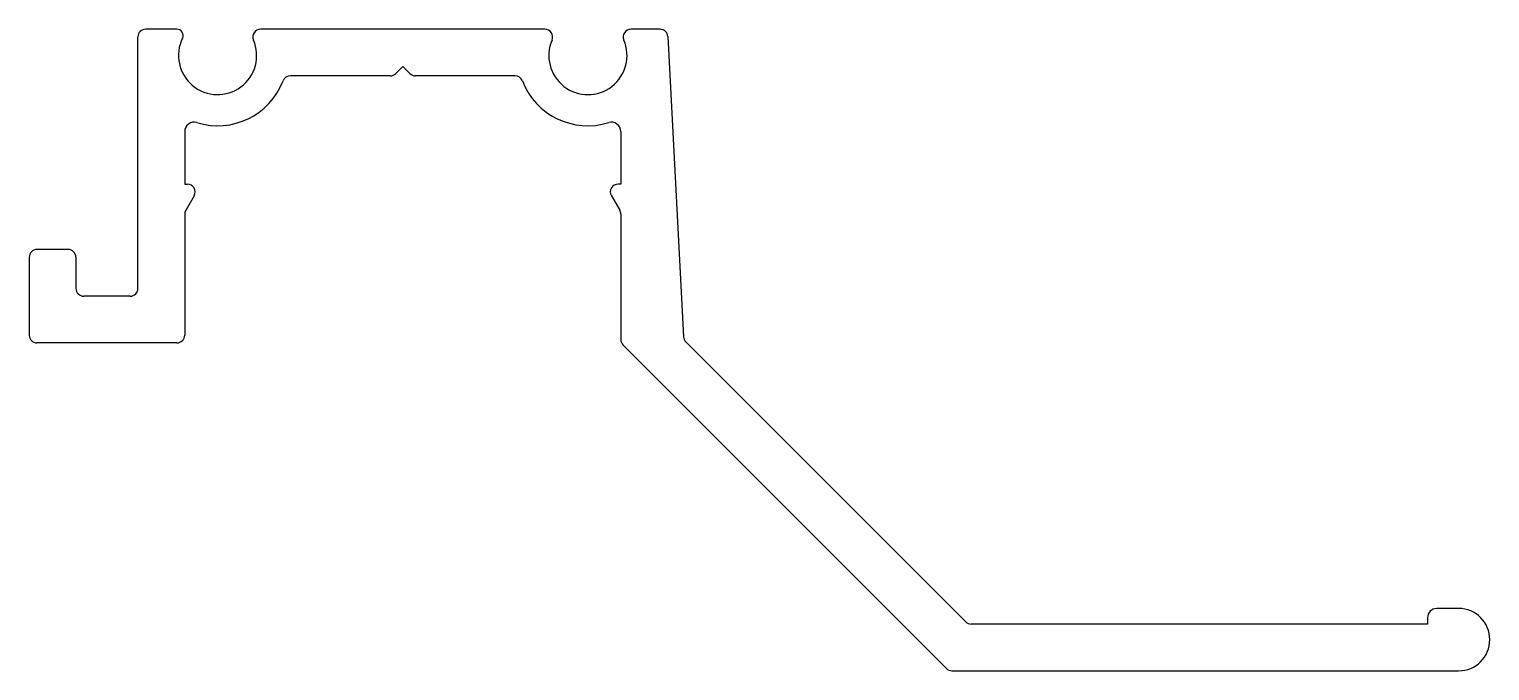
# Model space of a CAD drawing. Extents: x 1977.2 to 2024.1, y 1829.2 to 1849.8.
import ezdxf

# ---------------------------------------------------------------- set-up
doc = ezdxf.new("R2010")
doc.units = 0
doc.layers.get('0').update_dxf_attribs({"linetype": 'CONTINUOUS'})

msp = doc.modelspace()

# ---------------------------------------------------------------- linework, layer by layer
at = {"color": 0}
for p, q in [((1980.662, 1841.479), (1980.662, 1849.551)), ((1981.913, 1849.801), (1980.912, 1849.801)), ((1993.725, 1849.801), (1984.6, 1849.801)), ((1997.425, 1849.801), (1996.49, 1849.801)), ((1997.675, 1849.564), (1998.18, 1839.924)), ((1988.936, 1848.374), (1989.162, 1848.601)), ((1989.162, 1848.601), (1989.389, 1848.374)), ((1988.759, 1848.301), (1985.553, 1848.301)), ((1992.771, 1848.301), (1989.566, 1848.301)), ((1982.162, 1846.515), (1982.162, 1844.828)), ((1996.162, 1846.515), (1996.162, 1844.828)), ((1982.162, 1844.828), (1982.249, 1844.828)), ((1996.162, 1844.828), (1996.076, 1844.828)), ((1982.465, 1844.453), (1982.162, 1843.928)), ((1995.859, 1844.453), (1996.129, 1843.986)), ((1982.162, 1843.928), (1982.162, 1839.979)), ((1996.162, 1843.861), (1996.162, 1839.833)), ((1977.169, 1842.479), (1977.169, 1839.979)), ((1978.419, 1842.729), (1977.419, 1842.729)), ((1978.669, 1842.479), (1978.669, 1841.479)), ((1980.412, 1841.229), (1978.919, 1841.229)), ((1981.912, 1839.729), (1977.419, 1839.729)), ((2006.617, 1829.274), (1996.236, 1839.656)), ((2007.239, 1830.774), (1998.253, 1839.76)), ((2023.062, 1831.201), (2022.362, 1831.201)), ((2022.062, 1830.901), (2022.062, 1830.701)), ((2022.062, 1830.701), (2007.415, 1830.701)), ((2006.794, 1829.201), (2023.062, 1829.201))]:
    msp.add_line(p, q, dxfattribs=at)
for centre, radius, start, end in [((1980.912, 1849.551), 0.25, 90, 180), ((1981.913, 1849.601), 0.2, 333.7084, 90), ((1983.217, 1848.956), 1.255, 153.7084, 23.2708), ((1984.6, 1849.551), 0.25, 90, 203.2708), ((1993.725, 1849.551), 0.25, 336.7292, 90), ((1996.49, 1849.551), 0.25, 90, 203.2708), ((1997.425, 1849.551), 0.25, 3, 90), ((1995.107, 1848.956), 1.255, 156.7292, 23.2708), ((1983.217, 1848.956), 2.255, 252.8108, 338.8133), ((1985.553, 1848.051), 0.25, 90, 158.8133), ((1988.759, 1848.551), 0.25, 270, 315), ((1989.566, 1848.551), 0.25, 225, 270), ((1992.771, 1848.051), 0.25, 21.1867, 90), ((1995.107, 1848.956), 2.255, 201.1867, 287.1892), ((1982.462, 1846.515), 0.3, 72.8108, 180), ((1995.862, 1846.515), 0.3, 0, 107.1892), ((1982.249, 1844.578), 0.25, 330, 90), ((1996.076, 1844.578), 0.25, 90, 210), ((1995.912, 1843.861), 0.25, 0, 30), ((1977.419, 1842.479), 0.25, 90, 180), ((1978.419, 1842.479), 0.25, 0, 90), ((1978.919, 1841.479), 0.25, 180, 270), ((1980.412, 1841.479), 0.25, 270, 0), ((1977.419, 1839.979), 0.25, 180, 270), ((1981.912, 1839.979), 0.25, 270, 0), ((1996.412, 1839.833), 0.25, 180, 225), ((1998.43, 1839.937), 0.25, 183, 225), ((2022.362, 1830.901), 0.3, 90, 180), ((2023.062, 1830.201), 1, 270, 90), ((2007.415, 1830.951), 0.25, 225, 270), ((2006.794, 1829.451), 0.25, 225, 270)]:
    msp.add_arc(centre, radius, start, end, dxfattribs=at)

doc.saveas('drawing.dxf')
